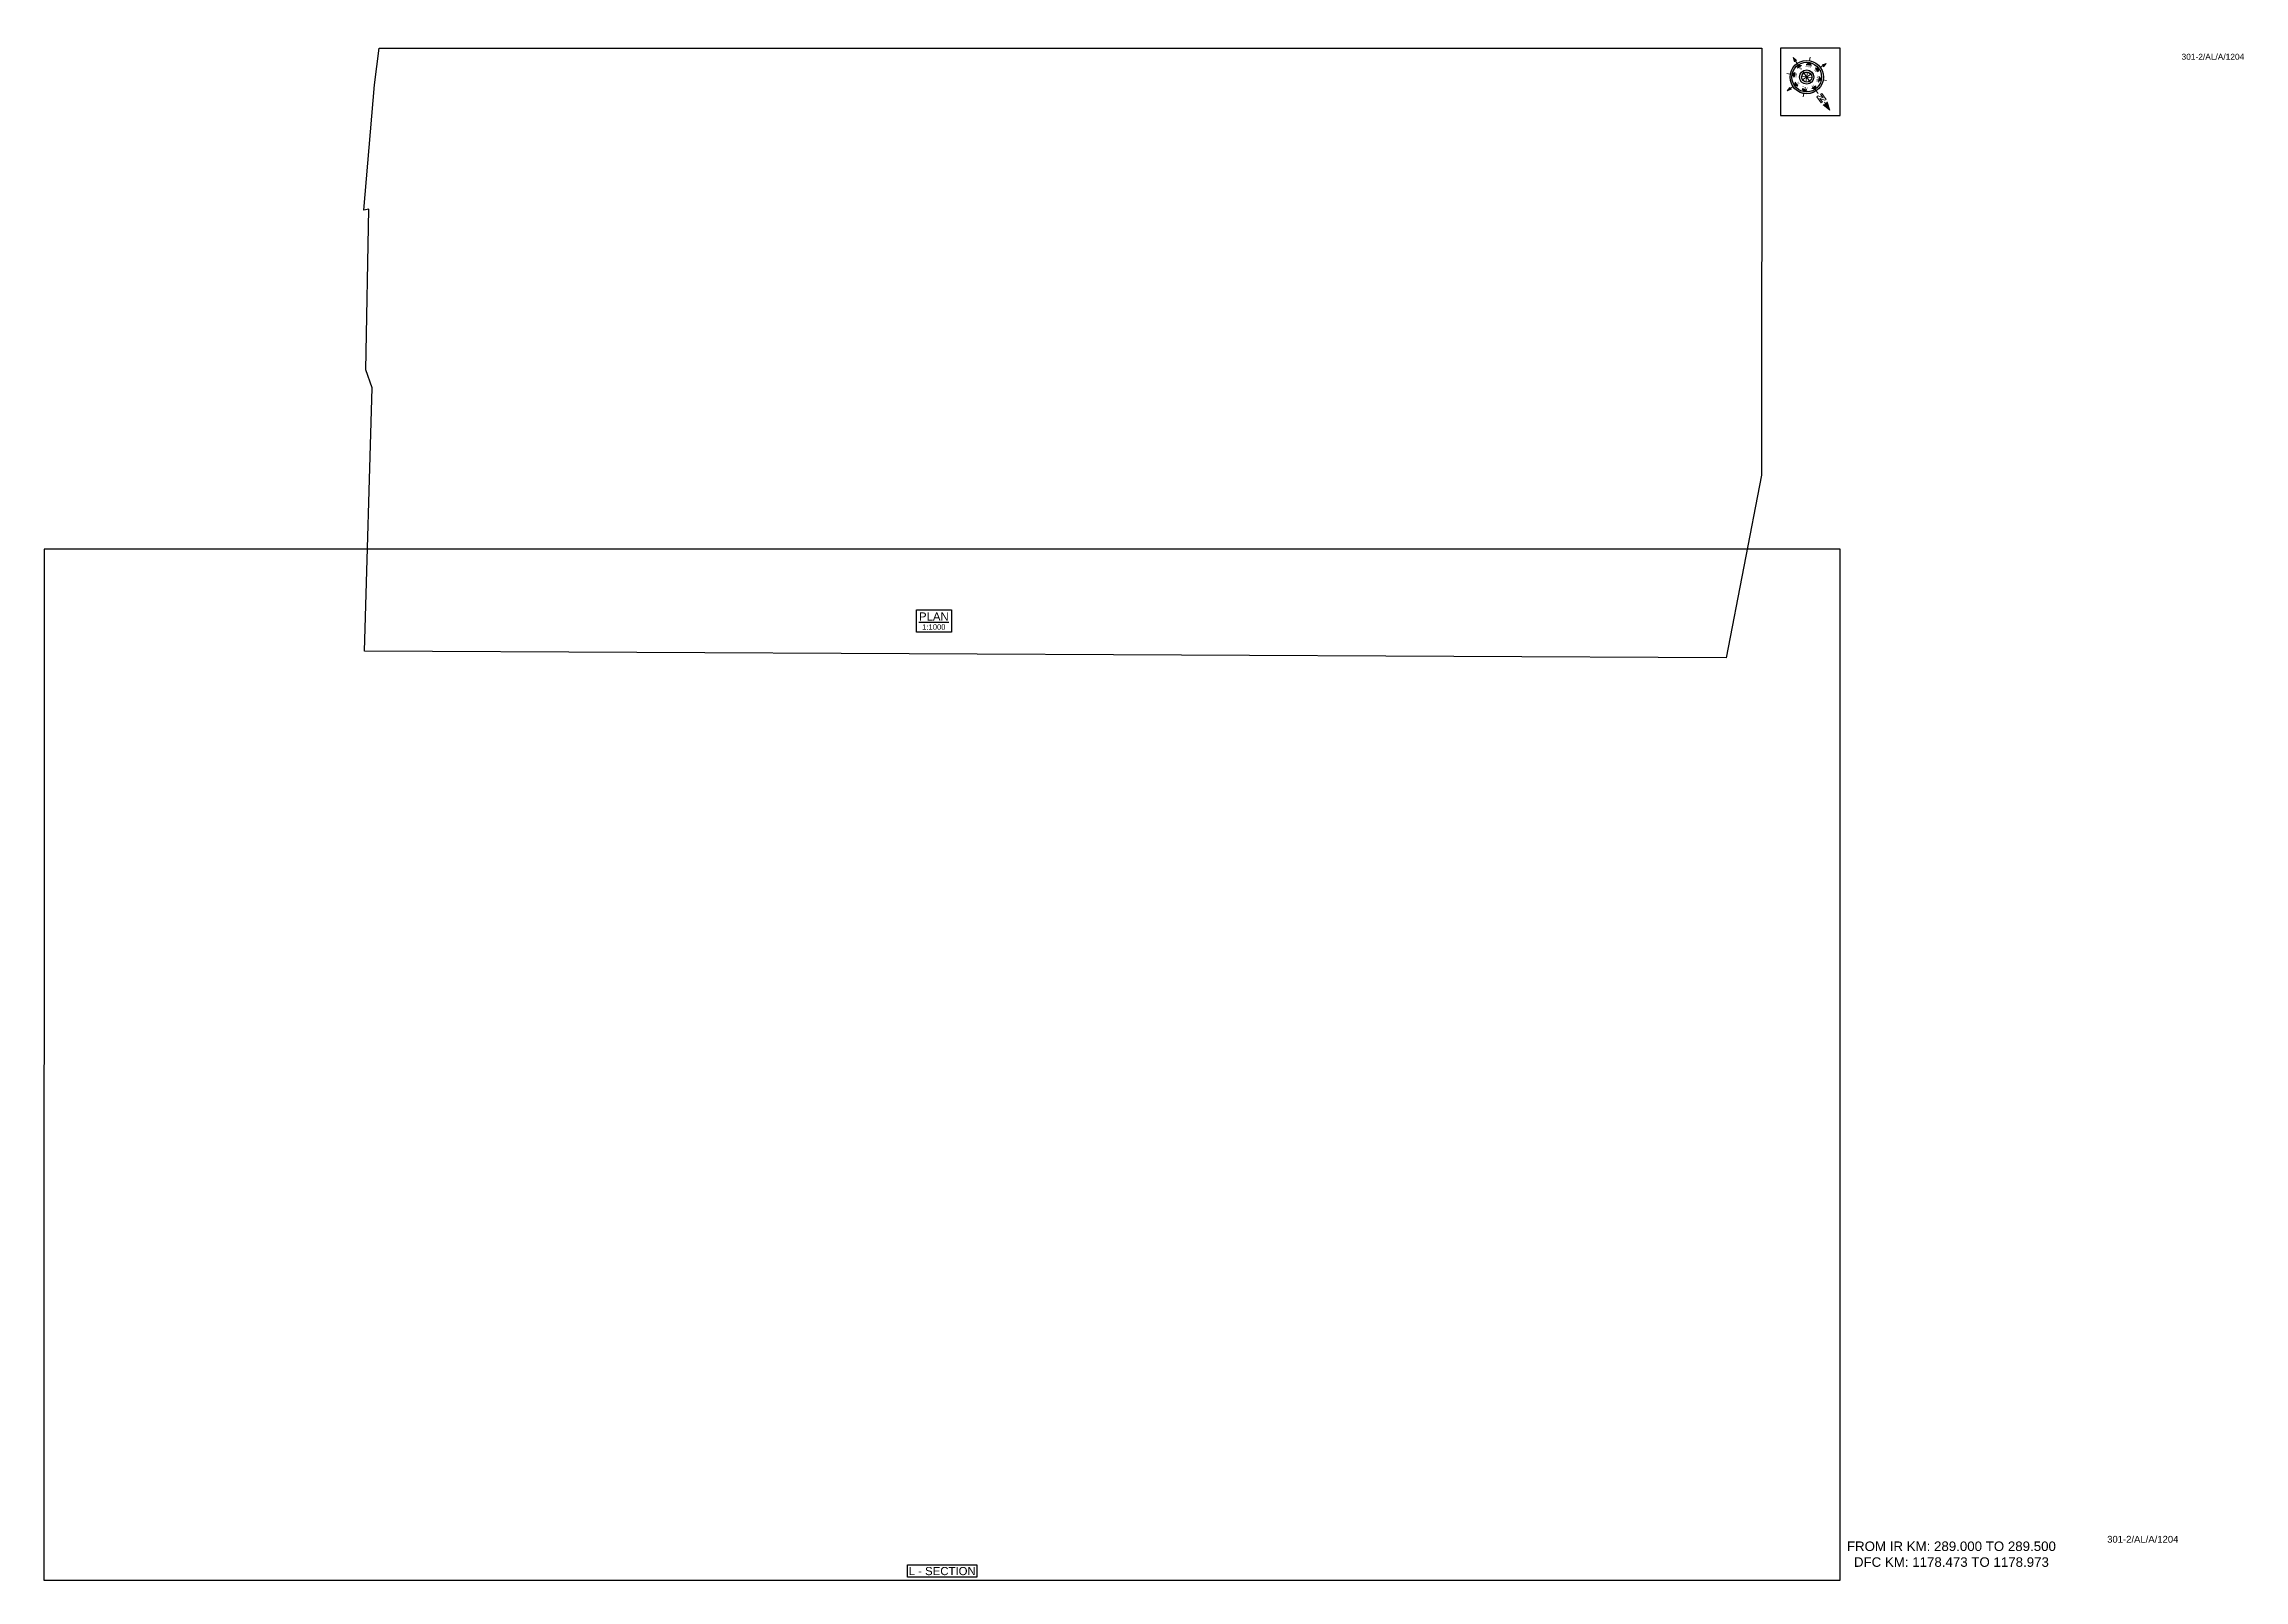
# Paper-space layout '1204' of a CAD drawing. Header units: metres. Extents: x 15 to 825, y 15 to 581.
import ezdxf
from ezdxf.enums import TextEntityAlignment as Align

# ---------------------------------------------------------------- set-up
doc = ezdxf.new("R2010")
doc.units = ezdxf.units.M
doc.header["$MEASUREMENT"] = 0
doc.layers.get('Defpoints').update_dxf_attribs({"color": 5})
doc.layers.add('title', color=7, linetype='Continuous')
doc.styles.get("Standard").update_dxf_attribs({"font": 'arial.ttf'})
doc.styles.add('Style-Arial', font='arial.ttf')

# ---------------------------------------------------------------- blocks, each defined once
blk = doc.blocks.new('N')
for points in [[(0, 8.41), (-0.49, 6.68), (0, 6.93)], [(0.49, 6.68), (0, 6.93), (0, 8.41)], [(-4.93, 0), (-4.07, 0.25), (-4.19, 0)], [(-4.07, -0.25), (-4.19, 0), (-4.93, 0)], [(-3.08, 0), (-2.59, 0.49), (-2.59, -0.49)], [(-2.18, 2.18), (-1.48, 2.18), (-2.18, 1.48)], [(0, 3.08), (0.49, 2.59), (-0.49, 2.59)], [(2.18, 2.18), (2.18, 1.48), (1.48, 2.18)], [(3.08, 0), (2.59, -0.49), (2.59, 0.49)], [(4.07, 0.25), (4.19, 0), (4.93, 0)], [(4.93, 0), (4.07, -0.25), (4.19, 0)], [(-2.18, -2.18), (-2.18, -1.48), (-1.48, -2.18)], [(0, -3.08), (-0.49, -2.59), (0.49, -2.59)], [(0, -4.93), (-0.25, -4.07), (0, -4.19)], [(0.25, -4.07), (0, -4.19), (0, -4.93)], [(2.18, -2.18), (1.48, -2.18), (2.18, -1.48)]]:
    blk.add_hatch(color=7).paths.add_polyline_path(points, flags=0)
h = blk.add_hatch(color=7)
h.paths.add_polyline_path([(0, -3.08), (0, -3.46, 1), (0, 3.46), (0, 3.08, -1)])
h.paths.add_polyline_path([(0, 1.05), (0, 1.48, 1), (0, -1.48), (0, -1.05, -1)])
at = {"color": 7, "linetype": 'ByBlock', "lineweight": 13}
for p, q in [((-0.61, 4.57), (-0.61, 6.12)), ((-0.61, 6.12), (-0.3, 6.12)), ((-0.3, 6.12), (0.32, 5.19)), ((0.32, 4.57), (-0.3, 5.5)), ((-0.3, 5.5), (-0.3, 4.57)), ((0.32, 5.19), (0.32, 6.12)), ((0.32, 6.12), (0.64, 6.12)), ((0.64, 6.12), (0.64, 4.57))]:
    blk.add_line(p, q, dxfattribs=at)
at = {"color": 7, "lineweight": 13}
for p, q in [((0, 6.41), (0, 7.28)), ((-3.46, 0), (-4.19, 0)), ((-2.45, 2.45), (-2.97, 2.97)), ((1.05, 0), (-1.05, 0)), ((-1.05, 0), (1.05, 0)), ((-0.74, 0.74), (0.74, -0.74)), ((0.74, 0.74), (-0.74, -0.74)), ((0.74, -0.74), (-0.74, 0.74)), ((-0.74, -0.74), (0.74, 0.74)), ((0, 3.46), (0, 4.19)), ((0, 3.46), (0, 3.08)), ((0, 1.05), (0, 1.48)), ((0, 1.05), (0, -1.05)), ((0, -1.05), (0, 1.05)), ((2.45, 2.45), (2.97, 2.97)), ((3.46, 0), (4.19, 0)), ((-2.45, -2.45), (-2.97, -2.97)), ((0, -1.05), (0, -1.48)), ((0, -3.46), (0, -3.08)), ((0, -3.46), (0, -4.19)), ((2.45, -2.45), (2.97, -2.97))]:
    blk.add_line(p, q, dxfattribs=at)
for points in [[(0, 8.41), (-0.49, 6.68), (0, 6.93), (0, 6.93)], [(0.49, 6.68), (0, 6.93), (0, 8.41), (0, 8.41)], [(-4.93, 0), (-4.07, 0.25), (-4.19, 0), (-4.19, 0)], [(-4.07, -0.25), (-4.19, 0), (-4.93, 0), (-4.93, 0)], [(-3.08, 0), (-2.59, 0.49), (-2.59, -0.49), (-2.59, -0.49)], [(-2.18, 2.18), (-1.48, 2.18), (-2.18, 1.48), (-2.18, 1.48)], [(0, 3.08), (0.49, 2.59), (-0.49, 2.59), (-0.49, 2.59)], [(2.18, 2.18), (2.18, 1.48), (1.48, 2.18), (1.48, 2.18)], [(3.08, 0), (2.59, -0.49), (2.59, 0.49), (2.59, 0.49)], [(4.07, 0.25), (4.19, 0), (4.93, 0), (4.93, 0)], [(4.93, 0), (4.07, -0.25), (4.19, 0), (4.19, 0)], [(-2.18, -2.18), (-2.18, -1.48), (-1.48, -2.18), (-1.48, -2.18)], [(0, -3.08), (-0.49, -2.59), (0.49, -2.59), (0.49, -2.59)], [(0, -4.93), (-0.25, -4.07), (0, -4.19), (0, -4.19)], [(0.25, -4.07), (0, -4.19), (0, -4.93), (0, -4.93)], [(2.18, -2.18), (1.48, -2.18), (2.18, -1.48), (2.18, -1.48)]]:
    blk.add_lwpolyline(points, close=True, dxfattribs=at)
at = {"color": 7, "linetype": 'ByBlock', "lineweight": 13}
for points in [[(-0.3, 4.57), (-0.61, 4.57)], [(0.32, 4.57), (0.64, 4.57)]]:
    blk.add_lwpolyline(points, dxfattribs=at)
at = {"color": 7}
for radius in [3.46, 3.08, 1.48, 1.05]:
    blk.add_circle((0, 0), radius, dxfattribs=at)
for s, rotation, p in [('W', 90, (-2.1, 0)), ('NW', 45, (-1.48, 1.48)), ('NE', 315, (1.48, 1.48)), ('E', 270, (1.97, 0)), ('SW', 135, (-1.48, -1.48)), ('SE', 225, (1.48, -1.48))]:
    blk.add_text(s, height=0.6, rotation=rotation, dxfattribs=at).set_placement(p, align=Align.CENTER)
for s, p in [('N', (0, 2.1)), ('S', (0, -2.47))]:
    blk.add_text(s, height=0.6, dxfattribs=at).set_placement(p, align=Align.CENTER)

psp = doc.layouts.new('1204')

# ---------------------------------------------------------------- linework, layer by layer
psp.add_lwpolyline([(332.72, 16), (332.72, 20.6), (358.25, 20.6), (358.25, 16)], close=True)
at = {"layer": 'Defpoints'}
for points in [[(138.35, 579), (647.15, 579), (646.99, 421.84), (633.98, 354.58), (132.94, 356.95), (135.69, 453.93), (133.38, 460.62), (134.55, 519.75), (132.64, 519.4), (136.56, 565.58), (136.56, 565.58)], [(14.99, 15), (676, 15), (676, 394.62), (15.01, 394.62)]]:
    psp.add_lwpolyline(points, close=True, dxfattribs=at)
at = {"layer": 'title', "color": 7, "linetype": 'Continuous', "lineweight": -3}
psp.add_lwpolyline([(336.05, 372.21), (348.93, 372.21), (348.93, 364.06), (336.05, 364.06)], close=True, dxfattribs=at)

# ---------------------------------------------------------------- texts
at = {"style": 'Style-Arial'}
for height, p in [(2.2, (801.57, 574.76)), (2.5, (774.19, 28.76))]:
    psp.add_text('301-2/AL/A/1204', height=height, dxfattribs=at).set_placement(p)
at = {"insert": (674.74, 29.19), "char_height": 3.5, "attachment_point": 1, "style": 'Style-Arial'}
psp.add_mtext_dynamic_manual_height_columns('\\pxqc;FROM IR KM: 289.000 TO 289.500\\P{\\C1;DFC KM: 1178.473 TO 1178.973 }', width=84.2726, gutter_width=17.5, heights=[0], dxfattribs=at)
at = {"layer": 'title', "color": 7, "linetype": 'Continuous', "lineweight": -3, "style": 'Style-Arial'}
for s, height, p in [('%%UPLAN', 3, (342.44, 369.77)), ('1:1000', 2, (342.44, 365.9))]:
    psp.add_text(s, height=height, dxfattribs=at).set_placement(p, align=Align.MIDDLE)
at = {"layer": 'title', "style": 'Style-Arial'}
psp.add_text('L - SECTION', height=3, rotation=0.00006, dxfattribs=at).set_placement((345.5, 18.3), align=Align.MIDDLE_CENTER)

# ---------------------------------------------------------------- viewports
at = {"layer": 'Defpoints', "view_twist_angle": 215.12229362}
vp = psp.add_viewport(center=(389.9, 466.79), size=(514.51, 224.4184), view_center_point=(1406315.23, -3135152.72), view_height=224.4185, status=3, dxfattribs=at)
vp.dxf.flags = 0x10000  # cut along an outline
vp.dxf.clipping_boundary_handle = psp.add_lwpolyline([(138.35, 579), (647.15, 579), (646.99, 421.84), (633.98, 354.58), (132.94, 356.95), (135.69, 453.93), (133.38, 460.62), (134.55, 519.75), (132.64, 519.4), (136.56, 565.58), (136.56, 565.58)], format="xyb", close=True, dxfattribs={"invisible": 1}).dxf.handle
at = {"layer": 'Defpoints'}
vp = psp.add_viewport(center=(345.5, 204.81), size=(661.01, 379.6222), view_center_point=(22204.99, -12049.79), view_height=379.6222, dxfattribs=at)
vp.dxf.flags = 0x10000  # cut along an outline
vp.dxf.clipping_boundary_handle = psp.add_lwpolyline([(14.99, 15), (676, 15), (676, 394.62), (15.01, 394.62)], format="xyb", close=True, dxfattribs={"invisible": 1}).dxf.handle

# ---------------------------------------------------------------- wipeouts: each hides what was drawn before it
psp.add_wipeout([(653.96, 579), (676, 579), (676, 554.19), (653.96, 554.19)])

# ---------------------------------------------------------------- next in the draw order: linework, layer by layer
psp.add_lwpolyline([(676, 579), (653.96, 579), (653.96, 554.19), (676, 554.19)], close=True)

# ---------------------------------------------------------------- next in the draw order: block references
at = {"xscale": 1.771541522973351, "yscale": 1.771541522973351, "zscale": 1.771541522973351, "rotation": 215.1222936235771}
psp.add_blockref('N', (663.62, 568.39), dxfattribs=at)

doc.saveas('drawing.dxf')
